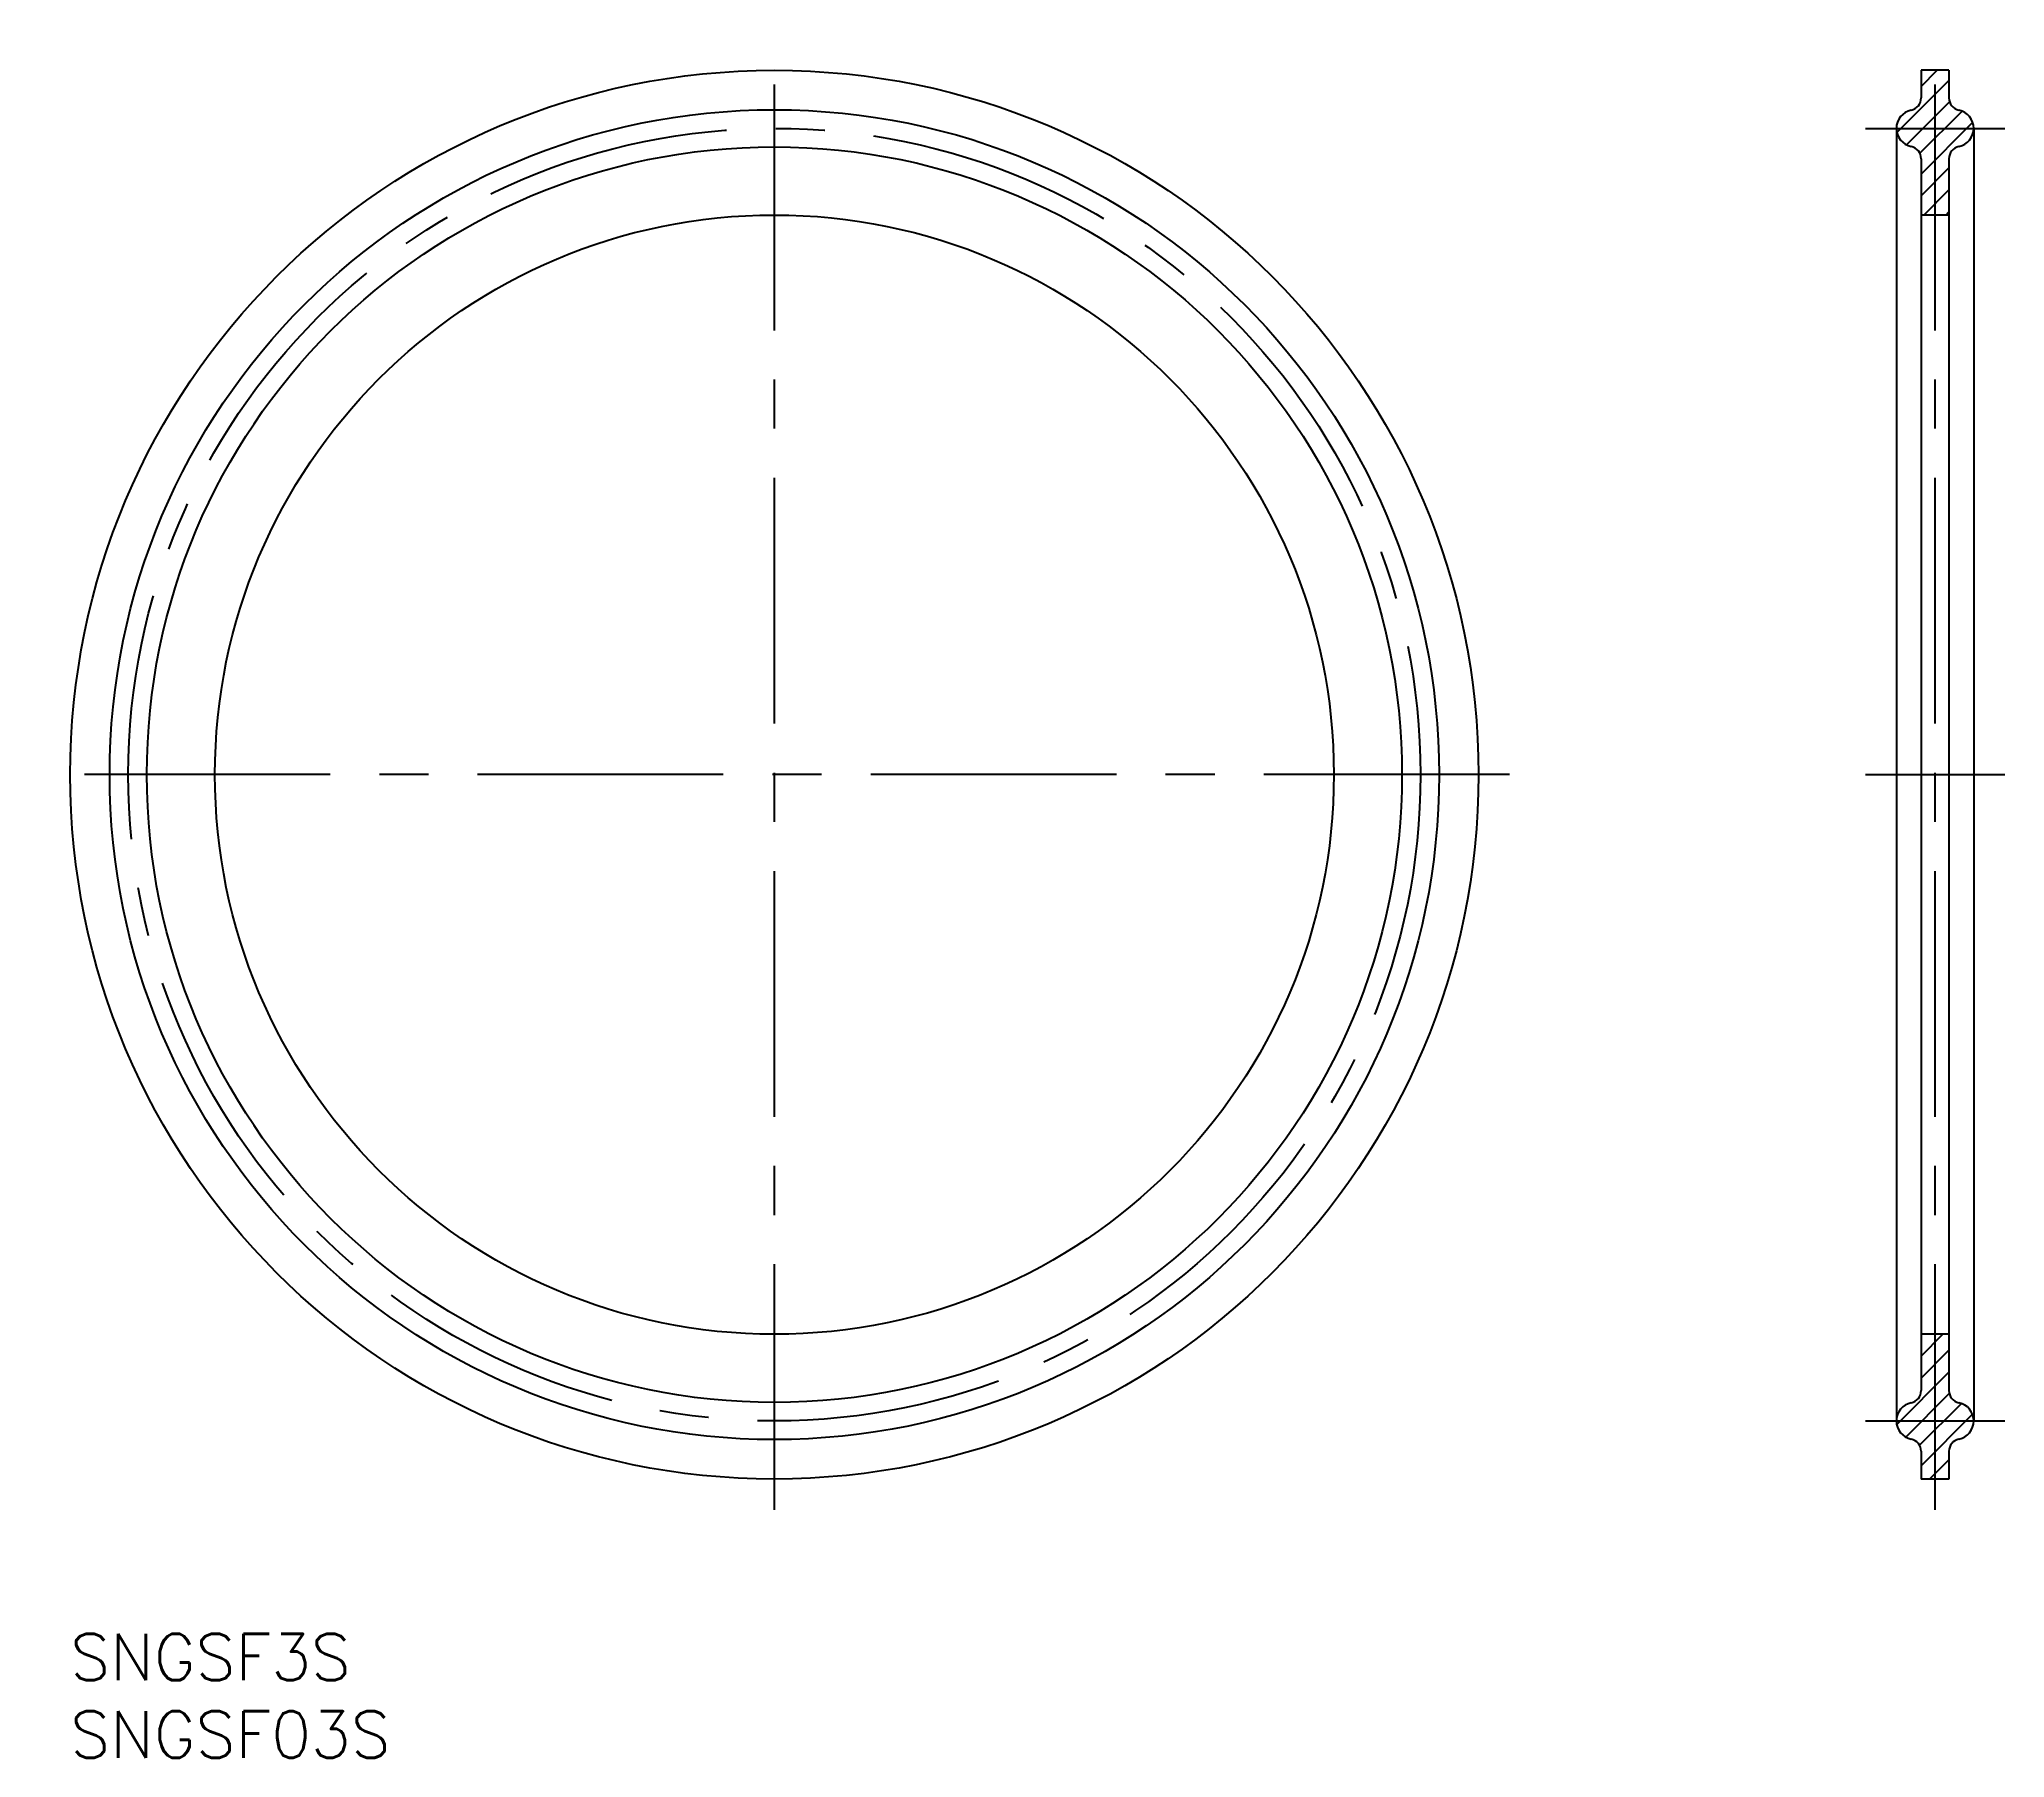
# Model space of a CAD drawing. Extents: x -2 to 125, y -8 to 103.
import ezdxf

# ---------------------------------------------------------------- set-up
doc = ezdxf.new("R2010")
doc.units = 0
doc.header["$LTSCALE"] = 0.5
doc.linetypes.add('CENTER', pattern=[50.8, 31.75, -6.35, 6.35, -6.35])
doc.layers.get('0').update_dxf_attribs({"linetype": 'CONTINUOUS'})
for name, color, linetype in [('MSM_CENTER', 1, 'CENTER'), ('MSM_CONTINUOUS', 7, 'CONTINUOUS'), ('MSM_NARROW', 5, 'CONTINUOUS'), ('MSM_PART_NUMBER', 7, 'CONTINUOUS')]:
    doc.layers.add(name, color=color, linetype=linetype)
doc.styles.get("Standard").update_dxf_attribs({"font": 'txt.shx', "height": 3, "bigfont": 'bigfont.shx'})

# ---------------------------------------------------------------- blocks, each defined once
blk = doc.blocks.new('*U8')
at = {"layer": 'MSM_PART_NUMBER'}
blk.add_text('SNGSF3S', height=3, dxfattribs=at).set_placement((0, -3))
blk = doc.blocks.new('*U9')
at = {"layer": 'MSM_PART_NUMBER'}
blk.add_text('SNGSF03S', height=3, dxfattribs=at).set_placement((0, -8))

msp = doc.modelspace()

# ---------------------------------------------------------------- linework, layer by layer
for p, q in [((121.4, 101), (119.6, 101)), ((119.6, 101), (119.6, 99.21)), ((121.4, 101), (121.4, 99.21)), ((118, 97.25), (118, 13.75)), ((123, 97.25), (123, 13.75)), ((119.6, 95.29), (119.6, 15.71)), ((121.4, 95.29), (121.4, 15.71)), ((119.6, 11.79), (119.6, 10)), ((121.4, 11.79), (121.4, 10)), ((121.4, 10), (119.6, 10))]:
    msp.add_line(p, q)
for radius in [45.5, 42.95, 40.55]:
    msp.add_circle((45.5, 55.5), radius)
for centre, radius, start, end in [((118.8, 99.21), 0.8, 281.537, 0), ((122.2, 99.21), 0.8, 180, 258.463), ((119.2, 97.25), 1.2, 101.537, 258.463), ((121.8, 97.25), 1.2, 281.537, 78.463), ((118.8, 95.29), 0.8, 0, 78.463), ((122.2, 95.29), 0.8, 101.537, 180), ((118.8, 15.71), 0.8, 281.537, 0), ((122.2, 15.71), 0.8, 180, 258.463), ((119.2, 13.75), 1.2, 101.537, 258.463), ((121.8, 13.75), 1.2, 281.537, 78.463), ((118.8, 11.79), 0.8, 0, 78.463), ((122.2, 11.79), 0.8, 101.537, 180)]:
    msp.add_arc(centre, radius, start, end)
at = {"layer": 'MSM_CENTER'}
for p, q in [((45.5, 8), (45.5, 103)), ((120.5, 8), (120.5, 103)), ((116, 97.25), (125, 97.25)), ((93, 55.5), (-2, 55.5)), ((116, 55.5), (125, 55.5)), ((116, 13.75), (125, 13.75))]:
    msp.add_line(p, q, dxfattribs=at)
msp.add_circle((45.5, 55.5), 41.75, dxfattribs=at)
at = {"layer": 'MSM_CONTINUOUS'}
for p, q in [((121.4, 91.65), (119.6, 91.65)), ((121.4, 19.35), (119.6, 19.35))]:
    msp.add_line(p, q, dxfattribs=at)
msp.add_circle((45.5, 55.5), 36.15, dxfattribs=at)
at = {"layer": 'MSM_NARROW'}
for p, q in [((118.03, 96.98), (121.4, 100.35)), ((119.6, 99.96), (120.64, 101)), ((118.65, 96.18), (121.44, 98.97)), ((119.52, 95.64), (122.25, 98.36)), ((119.6, 94.3), (122.94, 97.64)), ((119.6, 92.89), (121.4, 94.69)), ((119.78, 91.65), (121.4, 93.27)), ((121.19, 91.65), (121.4, 91.86)), ((119.6, 17.94), (121.01, 19.35)), ((119.6, 19.35), (119.6, 19.35)), ((119.6, 16.52), (121.4, 18.32)), ((118.02, 13.53), (121.4, 16.91)), ((118.61, 12.7), (121.42, 15.52)), ((119.5, 12.18), (122.2, 14.88)), ((119.6, 10.86), (122.92, 14.18)), ((120.15, 10), (121.4, 11.25))]:
    msp.add_line(p, q, dxfattribs=at)

# ---------------------------------------------------------------- block references
at = {"layer": 'MSM_CONTINUOUS'}
for name in ['*U8', '*U9']:
    msp.add_blockref(name, (0, 0), dxfattribs=at)

doc.saveas('drawing.dxf')
